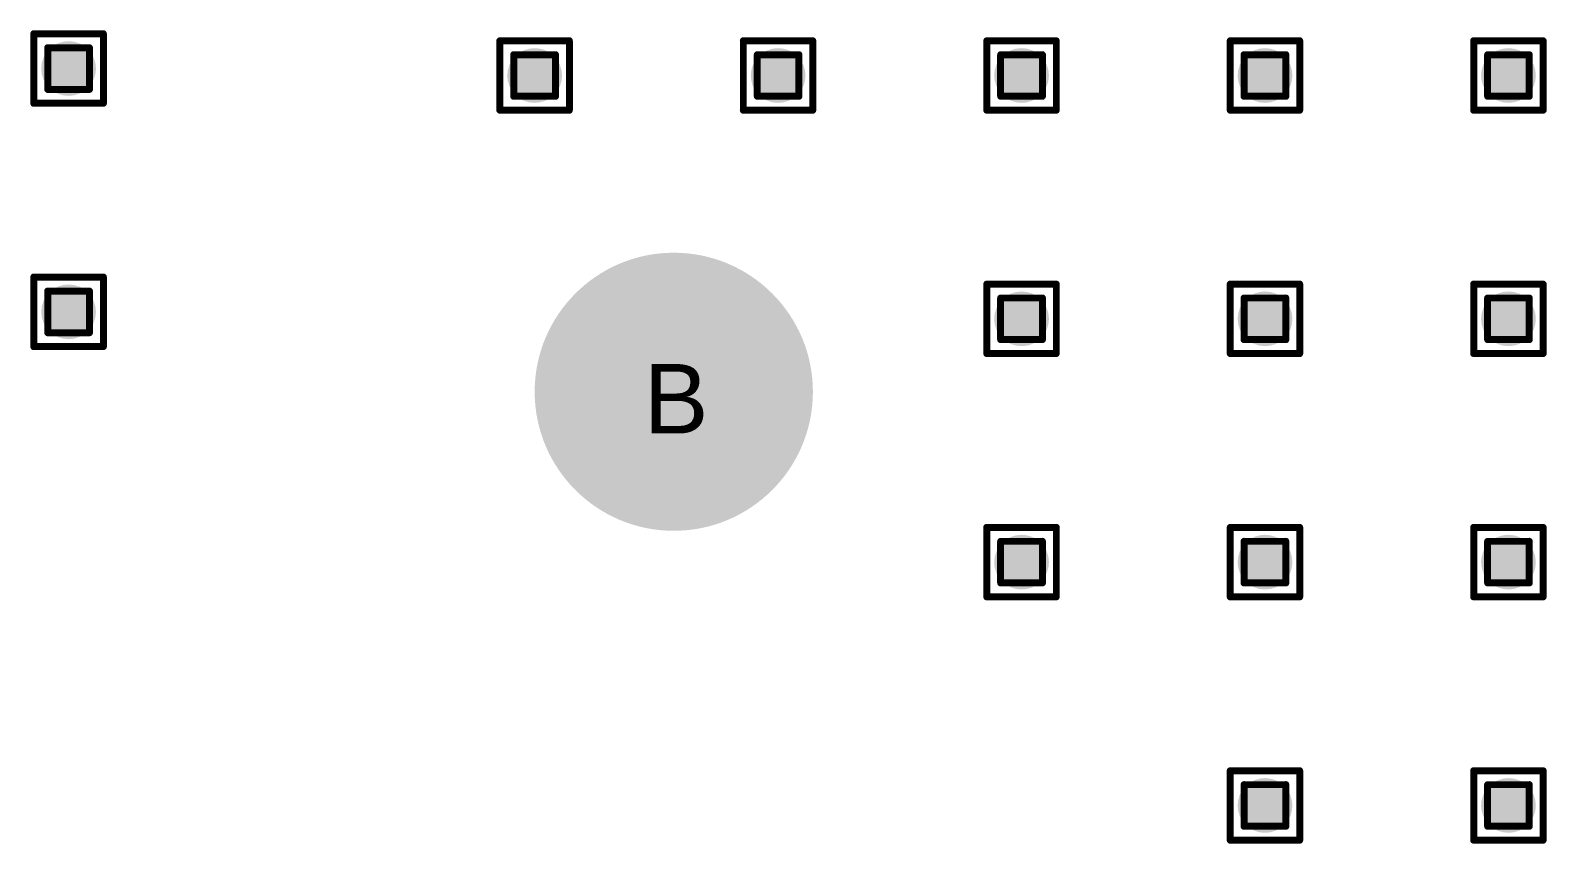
# Model space of a CAD drawing. Header units: millimetres. Extents: x -25 to 478, y -31 to 252.
# Drawn here: x 144.88 to 155.96, y 17.75 to 23.69 of the extents above; entities that cross this region are included whole.
import ezdxf

# ---------------------------------------------------------------- set-up
doc = ezdxf.new("R2010")
doc.units = ezdxf.units.MM
for name, color, linetype in [('DrillDrawing', 1, 'Continuous'), ('MultiLayer', 9, 'Continuous'), ('PadHoleLayer', 156, 'Continuous'), ('ViaHoleLayer', 16, 'Continuous')]:
    doc.layers.add(name, color=color, linetype=linetype)
doc.styles.add('Arial', font='', dxfattribs={"height": 0.2})
doc.styles.get('Arial').set_extended_font_data('Arial')

# ---------------------------------------------------------------- blocks, each defined once
blk = doc.blocks.new('KEYSTONE5001_943')
at = {"layer": 'MultiLayer'}
h = blk.add_hatch(color=9, dxfattribs=at)
edge = h.paths.add_edge_path()
edge.add_arc((0, 0), 1.016, 0, 360)
at = {"layer": 'PadHoleLayer'}
h = blk.add_hatch(color=156, dxfattribs=at)
edge = h.paths.add_edge_path()
edge.add_arc((0, 0), 0.508, 0, 360)

msp = doc.modelspace()

# ---------------------------------------------------------------- hatches: boundary and pattern name
at = {"layer": 'ViaHoleLayer'}
h = msp.add_hatch(color=16, dxfattribs=at)
edge = h.paths.add_edge_path()
edge.add_arc((145.161, 23.415), 0.2, 0, 360)
h = msp.add_hatch(color=16, dxfattribs=at)
edge = h.paths.add_edge_path()
edge.add_arc((148.565, 23.364), 0.2, 0, 360)
h = msp.add_hatch(color=16, dxfattribs=at)
edge = h.paths.add_edge_path()
edge.add_arc((150.343, 23.364), 0.2, 0, 360)
h = msp.add_hatch(color=16, dxfattribs=at)
edge = h.paths.add_edge_path()
edge.add_arc((152.121, 23.364), 0.2, 0, 360)
h = msp.add_hatch(color=16, dxfattribs=at)
edge = h.paths.add_edge_path()
edge.add_arc((153.899, 23.364), 0.2, 0, 360)
h = msp.add_hatch(color=16, dxfattribs=at)
edge = h.paths.add_edge_path()
edge.add_arc((155.677, 23.364), 0.2, 0, 360)
h = msp.add_hatch(color=16, dxfattribs=at)
edge = h.paths.add_edge_path()
edge.add_arc((145.161, 21.637), 0.2, 0, 360)
h = msp.add_hatch(color=16, dxfattribs=at)
edge = h.paths.add_edge_path()
edge.add_arc((152.121, 21.586), 0.2, 0, 360)
h = msp.add_hatch(color=16, dxfattribs=at)
edge = h.paths.add_edge_path()
edge.add_arc((153.899, 21.586), 0.2, 0, 360)
h = msp.add_hatch(color=16, dxfattribs=at)
edge = h.paths.add_edge_path()
edge.add_arc((155.677, 21.586), 0.2, 0, 360)
h = msp.add_hatch(color=16, dxfattribs=at)
edge = h.paths.add_edge_path()
edge.add_arc((152.121, 19.808), 0.2, 0, 360)
h = msp.add_hatch(color=16, dxfattribs=at)
edge = h.paths.add_edge_path()
edge.add_arc((153.899, 19.808), 0.2, 0, 360)
h = msp.add_hatch(color=16, dxfattribs=at)
edge = h.paths.add_edge_path()
edge.add_arc((155.677, 19.808), 0.2, 0, 360)
h = msp.add_hatch(color=16, dxfattribs=at)
edge = h.paths.add_edge_path()
edge.add_arc((153.899, 18.03), 0.2, 0, 360)
h = msp.add_hatch(color=16, dxfattribs=at)
edge = h.paths.add_edge_path()
edge.add_arc((155.677, 18.03), 0.2, 0, 360)

# ---------------------------------------------------------------- linework, layer by layer
at = {"layer": 'DrillDrawing', "const_width": 0.0508}
for points in [[(144.907, 23.669), (145.415, 23.669)], [(144.907, 23.161), (144.907, 23.669)], [(145.009, 23.567), (145.313, 23.567)], [(145.009, 23.262), (145.009, 23.567)], [(145.313, 23.262), (145.313, 23.567)], [(145.415, 23.161), (145.415, 23.669)], [(148.311, 23.618), (148.819, 23.618)], [(148.311, 23.11), (148.311, 23.618)], [(148.819, 23.11), (148.819, 23.618)], [(150.089, 23.618), (150.597, 23.618)], [(150.089, 23.11), (150.089, 23.618)], [(150.597, 23.11), (150.597, 23.618)], [(151.867, 23.618), (152.375, 23.618)], [(151.867, 23.11), (151.867, 23.618)], [(152.375, 23.11), (152.375, 23.618)], [(153.645, 23.618), (154.153, 23.618)], [(153.645, 23.11), (153.645, 23.618)], [(154.153, 23.11), (154.153, 23.618)], [(155.423, 23.618), (155.931, 23.618)], [(155.423, 23.11), (155.423, 23.618)], [(155.931, 23.11), (155.931, 23.618)], [(148.412, 23.516), (148.717, 23.516)], [(148.412, 23.212), (148.412, 23.516)], [(148.717, 23.212), (148.717, 23.516)], [(150.19, 23.516), (150.495, 23.516)], [(150.19, 23.212), (150.19, 23.516)], [(150.495, 23.212), (150.495, 23.516)], [(151.968, 23.516), (152.273, 23.516)], [(151.968, 23.212), (151.968, 23.516)], [(152.273, 23.212), (152.273, 23.516)], [(153.746, 23.516), (154.051, 23.516)], [(153.746, 23.212), (153.746, 23.516)], [(154.051, 23.212), (154.051, 23.516)], [(155.524, 23.516), (155.829, 23.516)], [(155.524, 23.212), (155.524, 23.516)], [(155.829, 23.212), (155.829, 23.516)], [(145.009, 23.262), (145.313, 23.262)], [(144.907, 23.161), (145.415, 23.161)], [(148.412, 23.212), (148.717, 23.212)], [(150.19, 23.212), (150.495, 23.212)], [(151.968, 23.212), (152.273, 23.212)], [(153.746, 23.212), (154.051, 23.212)], [(155.524, 23.212), (155.829, 23.212)], [(148.311, 23.11), (148.819, 23.11)], [(150.089, 23.11), (150.597, 23.11)], [(151.867, 23.11), (152.375, 23.11)], [(153.645, 23.11), (154.153, 23.11)], [(155.423, 23.11), (155.931, 23.11)], [(144.907, 21.891), (145.415, 21.891)], [(144.907, 21.383), (144.907, 21.891)], [(145.415, 21.383), (145.415, 21.891)], [(151.867, 21.84), (152.375, 21.84)], [(151.867, 21.332), (151.867, 21.84)], [(152.375, 21.332), (152.375, 21.84)], [(153.645, 21.84), (154.153, 21.84)], [(153.645, 21.332), (153.645, 21.84)], [(154.153, 21.332), (154.153, 21.84)], [(155.423, 21.84), (155.931, 21.84)], [(155.423, 21.332), (155.423, 21.84)], [(155.931, 21.332), (155.931, 21.84)], [(145.009, 21.789), (145.313, 21.789)], [(145.009, 21.484), (145.009, 21.789)], [(145.313, 21.484), (145.313, 21.789)], [(151.968, 21.738), (152.273, 21.738)], [(151.968, 21.434), (151.968, 21.738)], [(152.273, 21.434), (152.273, 21.738)], [(153.746, 21.738), (154.051, 21.738)], [(153.746, 21.434), (153.746, 21.738)], [(154.051, 21.434), (154.051, 21.738)], [(155.524, 21.738), (155.829, 21.738)], [(155.524, 21.434), (155.524, 21.738)], [(155.829, 21.434), (155.829, 21.738)], [(145.009, 21.484), (145.313, 21.484)], [(144.907, 21.383), (145.415, 21.383)], [(151.968, 21.434), (152.273, 21.434)], [(153.746, 21.434), (154.051, 21.434)], [(155.524, 21.434), (155.829, 21.434)], [(151.867, 21.332), (152.375, 21.332)], [(153.645, 21.332), (154.153, 21.332)], [(155.423, 21.332), (155.931, 21.332)], [(151.867, 20.062), (152.375, 20.062)], [(151.867, 19.554), (151.867, 20.062)], [(152.375, 19.554), (152.375, 20.062)], [(153.645, 20.062), (154.153, 20.062)], [(153.645, 19.554), (153.645, 20.062)], [(154.153, 19.554), (154.153, 20.062)], [(155.423, 20.062), (155.931, 20.062)], [(155.423, 19.554), (155.423, 20.062)], [(155.931, 19.554), (155.931, 20.062)], [(151.968, 19.96), (152.273, 19.96)], [(151.968, 19.656), (151.968, 19.96)], [(152.273, 19.656), (152.273, 19.96)], [(153.746, 19.96), (154.051, 19.96)], [(153.746, 19.656), (153.746, 19.96)], [(154.051, 19.656), (154.051, 19.96)], [(155.524, 19.96), (155.829, 19.96)], [(155.524, 19.656), (155.524, 19.96)], [(155.829, 19.656), (155.829, 19.96)], [(151.968, 19.656), (152.273, 19.656)], [(153.746, 19.656), (154.051, 19.656)], [(155.524, 19.656), (155.829, 19.656)], [(151.867, 19.554), (152.375, 19.554)], [(153.645, 19.554), (154.153, 19.554)], [(155.423, 19.554), (155.931, 19.554)], [(153.645, 18.284), (154.153, 18.284)], [(153.645, 17.776), (153.645, 18.284)], [(154.153, 17.776), (154.153, 18.284)], [(155.423, 18.284), (155.931, 18.284)], [(155.423, 17.776), (155.423, 18.284)], [(155.931, 17.776), (155.931, 18.284)], [(153.746, 18.182), (154.051, 18.182)], [(153.746, 17.878), (153.746, 18.182)], [(154.051, 17.878), (154.051, 18.182)], [(155.524, 18.182), (155.829, 18.182)], [(155.524, 17.878), (155.524, 18.182)], [(155.829, 17.878), (155.829, 18.182)], [(153.746, 17.878), (154.051, 17.878)], [(155.524, 17.878), (155.829, 17.878)], [(153.645, 17.776), (154.153, 17.776)], [(155.423, 17.776), (155.931, 17.776)]]:
    msp.add_lwpolyline(points, dxfattribs=at)
at = {"layer": 'DrillDrawing', "const_width": 0.0254}
for points in [[(144.894, 23.669, 1), (144.92, 23.669, 1)], [(144.894, 23.669, 1), (144.92, 23.669, 1)], [(144.996, 23.567, 1), (145.021, 23.567, 1)], [(144.996, 23.567, 1), (145.021, 23.567, 1)], [(145.301, 23.567, 1), (145.326, 23.567, 1)], [(145.301, 23.567, 1), (145.326, 23.567, 1)], [(145.402, 23.669, 1), (145.428, 23.669, 1)], [(145.402, 23.669, 1), (145.428, 23.669, 1)], [(148.298, 23.618, 1), (148.323, 23.618, 1)], [(148.298, 23.618, 1), (148.323, 23.618, 1)], [(148.806, 23.618, 1), (148.831, 23.618, 1)], [(148.806, 23.618, 1), (148.831, 23.618, 1)], [(150.076, 23.618, 1), (150.101, 23.618, 1)], [(150.076, 23.618, 1), (150.101, 23.618, 1)], [(150.584, 23.618, 1), (150.609, 23.618, 1)], [(150.584, 23.618, 1), (150.609, 23.618, 1)], [(151.854, 23.618, 1), (151.879, 23.618, 1)], [(151.854, 23.618, 1), (151.879, 23.618, 1)], [(152.362, 23.618, 1), (152.387, 23.618, 1)], [(152.362, 23.618, 1), (152.387, 23.618, 1)], [(153.632, 23.618, 1), (153.657, 23.618, 1)], [(153.632, 23.618, 1), (153.657, 23.618, 1)], [(154.14, 23.618, 1), (154.165, 23.618, 1)], [(154.14, 23.618, 1), (154.165, 23.618, 1)], [(155.41, 23.618, 1), (155.435, 23.618, 1)], [(155.41, 23.618, 1), (155.435, 23.618, 1)], [(155.918, 23.618, 1), (155.943, 23.618, 1)], [(155.918, 23.618, 1), (155.943, 23.618, 1)], [(148.399, 23.516, 1), (148.425, 23.516, 1)], [(148.399, 23.516, 1), (148.425, 23.516, 1)], [(148.704, 23.516, 1), (148.73, 23.516, 1)], [(148.704, 23.516, 1), (148.73, 23.516, 1)], [(150.178, 23.516, 1), (150.203, 23.516, 1)], [(150.178, 23.516, 1), (150.203, 23.516, 1)], [(150.482, 23.516, 1), (150.508, 23.516, 1)], [(150.482, 23.516, 1), (150.508, 23.516, 1)], [(151.956, 23.516, 1), (151.981, 23.516, 1)], [(151.956, 23.516, 1), (151.981, 23.516, 1)], [(152.26, 23.516, 1), (152.286, 23.516, 1)], [(152.26, 23.516, 1), (152.286, 23.516, 1)], [(153.733, 23.516, 1), (153.759, 23.516, 1)], [(153.733, 23.516, 1), (153.759, 23.516, 1)], [(154.038, 23.516, 1), (154.064, 23.516, 1)], [(154.038, 23.516, 1), (154.064, 23.516, 1)], [(155.512, 23.516, 1), (155.537, 23.516, 1)], [(155.512, 23.516, 1), (155.537, 23.516, 1)], [(155.816, 23.516, 1), (155.842, 23.516, 1)], [(155.816, 23.516, 1), (155.842, 23.516, 1)], [(144.996, 23.262, 1), (145.021, 23.262, 1)], [(144.996, 23.262, 1), (145.021, 23.262, 1)], [(145.301, 23.262, 1), (145.326, 23.262, 1)], [(145.301, 23.262, 1), (145.326, 23.262, 1)], [(144.894, 23.161, 1), (144.92, 23.161, 1)], [(144.894, 23.161, 1), (144.92, 23.161, 1)], [(145.402, 23.161, 1), (145.428, 23.161, 1)], [(145.402, 23.161, 1), (145.428, 23.161, 1)], [(148.399, 23.212, 1), (148.425, 23.212, 1)], [(148.399, 23.212, 1), (148.425, 23.212, 1)], [(148.704, 23.212, 1), (148.73, 23.212, 1)], [(148.704, 23.212, 1), (148.73, 23.212, 1)], [(150.178, 23.212, 1), (150.203, 23.212, 1)], [(150.178, 23.212, 1), (150.203, 23.212, 1)], [(150.482, 23.212, 1), (150.508, 23.212, 1)], [(150.482, 23.212, 1), (150.508, 23.212, 1)], [(151.956, 23.212, 1), (151.981, 23.212, 1)], [(151.956, 23.212, 1), (151.981, 23.212, 1)], [(152.26, 23.212, 1), (152.286, 23.212, 1)], [(152.26, 23.212, 1), (152.286, 23.212, 1)], [(153.733, 23.212, 1), (153.759, 23.212, 1)], [(153.733, 23.212, 1), (153.759, 23.212, 1)], [(154.038, 23.212, 1), (154.064, 23.212, 1)], [(154.038, 23.212, 1), (154.064, 23.212, 1)], [(155.512, 23.212, 1), (155.537, 23.212, 1)], [(155.512, 23.212, 1), (155.537, 23.212, 1)], [(155.816, 23.212, 1), (155.842, 23.212, 1)], [(155.816, 23.212, 1), (155.842, 23.212, 1)], [(148.298, 23.11, 1), (148.323, 23.11, 1)], [(148.298, 23.11, 1), (148.323, 23.11, 1)], [(148.806, 23.11, 1), (148.831, 23.11, 1)], [(148.806, 23.11, 1), (148.831, 23.11, 1)], [(150.076, 23.11, 1), (150.101, 23.11, 1)], [(150.076, 23.11, 1), (150.101, 23.11, 1)], [(150.584, 23.11, 1), (150.609, 23.11, 1)], [(150.584, 23.11, 1), (150.609, 23.11, 1)], [(151.854, 23.11, 1), (151.879, 23.11, 1)], [(151.854, 23.11, 1), (151.879, 23.11, 1)], [(152.362, 23.11, 1), (152.387, 23.11, 1)], [(152.362, 23.11, 1), (152.387, 23.11, 1)], [(153.632, 23.11, 1), (153.657, 23.11, 1)], [(153.632, 23.11, 1), (153.657, 23.11, 1)], [(154.14, 23.11, 1), (154.165, 23.11, 1)], [(154.14, 23.11, 1), (154.165, 23.11, 1)], [(155.41, 23.11, 1), (155.435, 23.11, 1)], [(155.41, 23.11, 1), (155.435, 23.11, 1)], [(155.918, 23.11, 1), (155.943, 23.11, 1)], [(155.918, 23.11, 1), (155.943, 23.11, 1)], [(144.894, 21.891, 1), (144.92, 21.891, 1)], [(144.894, 21.891, 1), (144.92, 21.891, 1)], [(145.402, 21.891, 1), (145.428, 21.891, 1)], [(145.402, 21.891, 1), (145.428, 21.891, 1)], [(151.854, 21.84, 1), (151.879, 21.84, 1)], [(151.854, 21.84, 1), (151.879, 21.84, 1)], [(152.362, 21.84, 1), (152.387, 21.84, 1)], [(152.362, 21.84, 1), (152.387, 21.84, 1)], [(153.632, 21.84, 1), (153.657, 21.84, 1)], [(153.632, 21.84, 1), (153.657, 21.84, 1)], [(154.14, 21.84, 1), (154.165, 21.84, 1)], [(154.14, 21.84, 1), (154.165, 21.84, 1)], [(155.41, 21.84, 1), (155.435, 21.84, 1)], [(155.41, 21.84, 1), (155.435, 21.84, 1)], [(155.918, 21.84, 1), (155.943, 21.84, 1)], [(155.918, 21.84, 1), (155.943, 21.84, 1)], [(144.996, 21.789, 1), (145.021, 21.789, 1)], [(144.996, 21.789, 1), (145.021, 21.789, 1)], [(145.301, 21.789, 1), (145.326, 21.789, 1)], [(145.301, 21.789, 1), (145.326, 21.789, 1)], [(151.956, 21.738, 1), (151.981, 21.738, 1)], [(151.956, 21.738, 1), (151.981, 21.738, 1)], [(152.26, 21.738, 1), (152.286, 21.738, 1)], [(152.26, 21.738, 1), (152.286, 21.738, 1)], [(153.733, 21.738, 1), (153.759, 21.738, 1)], [(153.733, 21.738, 1), (153.759, 21.738, 1)], [(154.038, 21.738, 1), (154.064, 21.738, 1)], [(154.038, 21.738, 1), (154.064, 21.738, 1)], [(155.512, 21.738, 1), (155.537, 21.738, 1)], [(155.512, 21.738, 1), (155.537, 21.738, 1)], [(155.816, 21.738, 1), (155.842, 21.738, 1)], [(155.816, 21.738, 1), (155.842, 21.738, 1)], [(144.996, 21.484, 1), (145.021, 21.484, 1)], [(144.996, 21.484, 1), (145.021, 21.484, 1)], [(145.301, 21.484, 1), (145.326, 21.484, 1)], [(145.301, 21.484, 1), (145.326, 21.484, 1)], [(144.894, 21.383, 1), (144.92, 21.383, 1)], [(144.894, 21.383, 1), (144.92, 21.383, 1)], [(145.402, 21.383, 1), (145.428, 21.383, 1)], [(145.402, 21.383, 1), (145.428, 21.383, 1)], [(151.956, 21.434, 1), (151.981, 21.434, 1)], [(151.956, 21.434, 1), (151.981, 21.434, 1)], [(152.26, 21.434, 1), (152.286, 21.434, 1)], [(152.26, 21.434, 1), (152.286, 21.434, 1)], [(153.733, 21.434, 1), (153.759, 21.434, 1)], [(153.733, 21.434, 1), (153.759, 21.434, 1)], [(154.038, 21.434, 1), (154.064, 21.434, 1)], [(154.038, 21.434, 1), (154.064, 21.434, 1)], [(155.512, 21.434, 1), (155.537, 21.434, 1)], [(155.512, 21.434, 1), (155.537, 21.434, 1)], [(155.816, 21.434, 1), (155.842, 21.434, 1)], [(155.816, 21.434, 1), (155.842, 21.434, 1)], [(151.854, 21.332, 1), (151.879, 21.332, 1)], [(151.854, 21.332, 1), (151.879, 21.332, 1)], [(152.362, 21.332, 1), (152.387, 21.332, 1)], [(152.362, 21.332, 1), (152.387, 21.332, 1)], [(153.632, 21.332, 1), (153.657, 21.332, 1)], [(153.632, 21.332, 1), (153.657, 21.332, 1)], [(154.14, 21.332, 1), (154.165, 21.332, 1)], [(154.14, 21.332, 1), (154.165, 21.332, 1)], [(155.41, 21.332, 1), (155.435, 21.332, 1)], [(155.41, 21.332, 1), (155.435, 21.332, 1)], [(155.918, 21.332, 1), (155.943, 21.332, 1)], [(155.918, 21.332, 1), (155.943, 21.332, 1)], [(151.854, 20.062, 1), (151.879, 20.062, 1)], [(151.854, 20.062, 1), (151.879, 20.062, 1)], [(152.362, 20.062, 1), (152.387, 20.062, 1)], [(152.362, 20.062, 1), (152.387, 20.062, 1)], [(153.632, 20.062, 1), (153.657, 20.062, 1)], [(153.632, 20.062, 1), (153.657, 20.062, 1)], [(154.14, 20.062, 1), (154.165, 20.062, 1)], [(154.14, 20.062, 1), (154.165, 20.062, 1)], [(155.41, 20.062, 1), (155.435, 20.062, 1)], [(155.41, 20.062, 1), (155.435, 20.062, 1)], [(155.918, 20.062, 1), (155.943, 20.062, 1)], [(155.918, 20.062, 1), (155.943, 20.062, 1)], [(151.956, 19.96, 1), (151.981, 19.96, 1)], [(151.956, 19.96, 1), (151.981, 19.96, 1)], [(152.26, 19.96, 1), (152.286, 19.96, 1)], [(152.26, 19.96, 1), (152.286, 19.96, 1)], [(153.733, 19.96, 1), (153.759, 19.96, 1)], [(153.733, 19.96, 1), (153.759, 19.96, 1)], [(154.038, 19.96, 1), (154.064, 19.96, 1)], [(154.038, 19.96, 1), (154.064, 19.96, 1)], [(155.512, 19.96, 1), (155.537, 19.96, 1)], [(155.512, 19.96, 1), (155.537, 19.96, 1)], [(155.816, 19.96, 1), (155.842, 19.96, 1)], [(155.816, 19.96, 1), (155.842, 19.96, 1)], [(151.956, 19.656, 1), (151.981, 19.656, 1)], [(151.956, 19.656, 1), (151.981, 19.656, 1)], [(152.26, 19.656, 1), (152.286, 19.656, 1)], [(152.26, 19.656, 1), (152.286, 19.656, 1)], [(153.733, 19.656, 1), (153.759, 19.656, 1)], [(153.733, 19.656, 1), (153.759, 19.656, 1)], [(154.038, 19.656, 1), (154.064, 19.656, 1)], [(154.038, 19.656, 1), (154.064, 19.656, 1)], [(155.512, 19.656, 1), (155.537, 19.656, 1)], [(155.512, 19.656, 1), (155.537, 19.656, 1)], [(155.816, 19.656, 1), (155.842, 19.656, 1)], [(155.816, 19.656, 1), (155.842, 19.656, 1)], [(151.854, 19.554, 1), (151.879, 19.554, 1)], [(151.854, 19.554, 1), (151.879, 19.554, 1)], [(152.362, 19.554, 1), (152.387, 19.554, 1)], [(152.362, 19.554, 1), (152.387, 19.554, 1)], [(153.632, 19.554, 1), (153.657, 19.554, 1)], [(153.632, 19.554, 1), (153.657, 19.554, 1)], [(154.14, 19.554, 1), (154.165, 19.554, 1)], [(154.14, 19.554, 1), (154.165, 19.554, 1)], [(155.41, 19.554, 1), (155.435, 19.554, 1)], [(155.41, 19.554, 1), (155.435, 19.554, 1)], [(155.918, 19.554, 1), (155.943, 19.554, 1)], [(155.918, 19.554, 1), (155.943, 19.554, 1)], [(153.632, 18.284, 1), (153.657, 18.284, 1)], [(153.632, 18.284, 1), (153.657, 18.284, 1)], [(154.14, 18.284, 1), (154.165, 18.284, 1)], [(154.14, 18.284, 1), (154.165, 18.284, 1)], [(155.41, 18.284, 1), (155.435, 18.284, 1)], [(155.41, 18.284, 1), (155.435, 18.284, 1)], [(155.918, 18.284, 1), (155.943, 18.284, 1)], [(155.918, 18.284, 1), (155.943, 18.284, 1)], [(153.733, 18.182, 1), (153.759, 18.182, 1)], [(153.733, 18.182, 1), (153.759, 18.182, 1)], [(154.038, 18.182, 1), (154.064, 18.182, 1)], [(154.038, 18.182, 1), (154.064, 18.182, 1)], [(155.512, 18.182, 1), (155.537, 18.182, 1)], [(155.512, 18.182, 1), (155.537, 18.182, 1)], [(155.816, 18.182, 1), (155.842, 18.182, 1)], [(155.816, 18.182, 1), (155.842, 18.182, 1)], [(153.733, 17.878, 1), (153.759, 17.878, 1)], [(153.733, 17.878, 1), (153.759, 17.878, 1)], [(154.038, 17.878, 1), (154.064, 17.878, 1)], [(154.038, 17.878, 1), (154.064, 17.878, 1)], [(155.512, 17.878, 1), (155.537, 17.878, 1)], [(155.512, 17.878, 1), (155.537, 17.878, 1)], [(155.816, 17.878, 1), (155.842, 17.878, 1)], [(155.816, 17.878, 1), (155.842, 17.878, 1)], [(153.632, 17.776, 1), (153.657, 17.776, 1)], [(153.632, 17.776, 1), (153.657, 17.776, 1)], [(154.14, 17.776, 1), (154.165, 17.776, 1)], [(154.14, 17.776, 1), (154.165, 17.776, 1)], [(155.41, 17.776, 1), (155.435, 17.776, 1)], [(155.41, 17.776, 1), (155.435, 17.776, 1)], [(155.918, 17.776, 1), (155.943, 17.776, 1)], [(155.918, 17.776, 1), (155.943, 17.776, 1)]]:
    msp.add_lwpolyline(points, format="xyb", close=True, dxfattribs=at)

# ---------------------------------------------------------------- block references
at = {"rotation": 90}
msp.add_blockref('KEYSTONE5001_943', (149.581, 21.053), dxfattribs=at)

# ---------------------------------------------------------------- texts
at = {"layer": 'DrillDrawing', "style": 'Arial'}
msp.add_text('B', height=0.508, dxfattribs=at).set_placement((149.361, 20.748))

doc.saveas('drawing.dxf')
